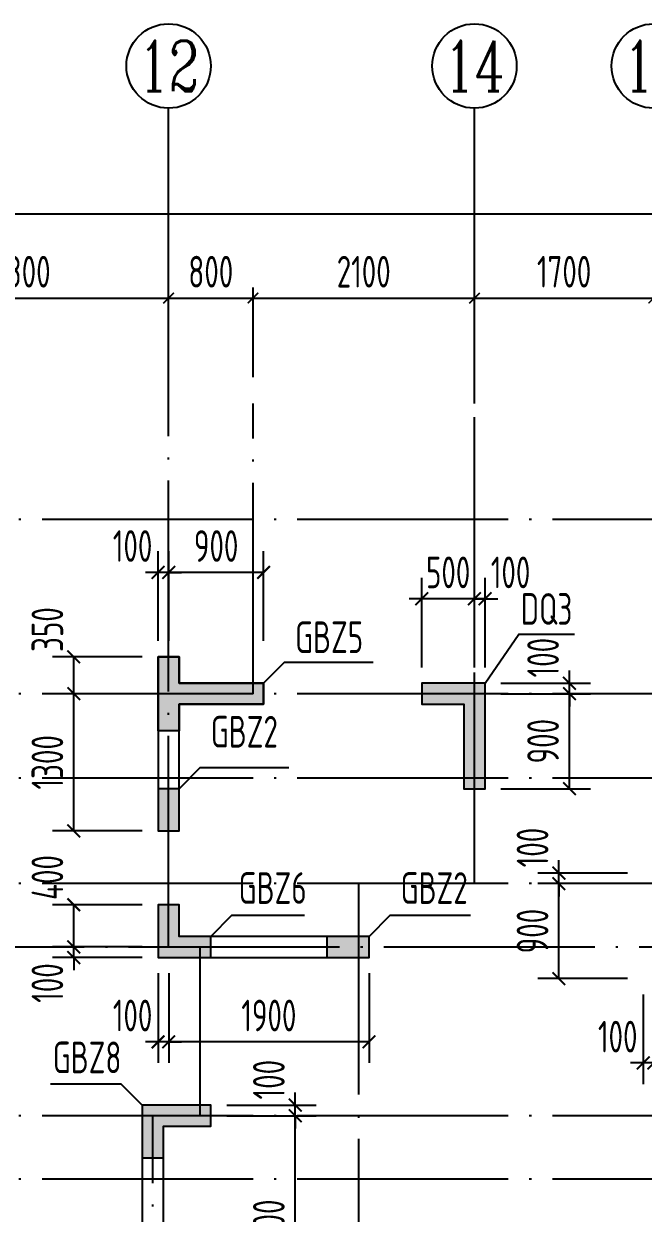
# Model space of a CAD drawing. Extents: x -1058961 to 23600, y -449123 to 2751847.
# Drawn here: x -432238 to -426364, y -109535 to -98261 of the extents above; entities that cross this region are included whole.
import ezdxf
from ezdxf.enums import TextEntityAlignment as Align

# ---------------------------------------------------------------- set-up
doc = ezdxf.new("R2010")
doc.units = 0
doc.header["$LTSCALE"] = 1000
doc.linetypes.add('DOTE', pattern=[2.42, 2, -0.2, 0.02, -0.2])
doc.layers.get('0').update_dxf_attribs({"linetype": 'CONTINUOUS'})
doc.layers.get('DEFPOINTS').update_dxf_attribs({"linetype": 'CONTINUOUS'})
for name, color, linetype in [('A-AXIS', 1, 'CONTINUOUS'), ('A-DOTE', 10, 'DOTE'), ('AXIS_NUM', 7, 'CONTINUOUS'), ('S-Q墙实线', 6, 'CONTINUOUS'), ('S-Q墙标注', 3, 'CONTINUOUS'), ('S-X详图填充', 252, 'CONTINUOUS'), ('S-X详图实线', 4, 'CONTINUOUS'), ('S-Y一般标注', 3, 'CONTINUOUS'), ('S-Z柱编号', 6, 'CONTINUOUS')]:
    doc.layers.add(name, color=color, linetype=linetype)
doc.styles.add('TSSD_Axis', font='complex.shx', dxfattribs={"width": 0.7, "bigfont": 'hztxt.shx'})
doc.styles.add('TSSD_DIMENSION', font='Tssdeng.shx', dxfattribs={"width": 0.7, "bigfont": 'tssdchn.shx'})
doc.styles.add('TSSD_REIN', font='tssdeng.shx', dxfattribs={"width": 0.7, "height": 300, "bigfont": 'tssdchn.shx'})
doc.styles.add('结构文字', font='zstxt.shx', dxfattribs={"width": 0.7, "bigfont": 'zshz.shx'})
doc.dimstyles.new('STRUCK', dxfattribs={"dimtxt": 400, "dimasz": 121, "dimexe": 200, "dimexo": 150, "dimgap": 115, "dimtad": 1, "dimdec": 0, "dimdsep": 46, "dimtxsty": '结构文字', "dimblk": 'ARCHTICK', "dimcen": 400, "dimclrd": 3, "dimclre": 3, "dimclrt": 7, "dimadec": 0, "dimazin": 0, "dimtfac": 1, "dimtdec": 0, "dimtix": 1, "dimtmove": 2, "dimatfit": 3, "dimldrblk": '_DIMX', "dimfxl": 0, "dimtolj": 1, "dimtzin": 0, "dimarcsym": 0})
doc.dimstyles.new('TSSD_100_100', dxfattribs={"dimtxt": 300, "dimasz": 100, "dimexe": 100, "dimexo": 250, "dimgap": 100, "dimtad": 1, "dimdec": 0, "dimzin": 0, "dimdsep": 46, "dimtxsty": 'TSSD_DIMENSION', "dimblk": 'ARCHTICK', "dimcen": 0, "dimdle": 100, "dimclrt": 7, "dimadec": 0, "dimazin": 0, "dimtfac": 1, "dimtdec": 0, "dimtix": 1, "dimtmove": 2, "dimatfit": 3, "dimldrblk": 'ARCHTICK', "dimfxl": 0, "dimtolj": 1, "dimtzin": 0, "dimarcsym": 0})

# ---------------------------------------------------------------- blocks, each defined once
blk = doc.blocks.new('ts_axno')
at = {"color": 0, "linetype": 'ByBlock', "lineweight": -2}
blk.add_circle((0, 0), 0.5, dxfattribs=at)
at = {"color": 0, "linetype": 'ByBlock', "lineweight": -2, "style": 'TSSD_Axis', "width": 0.7}
blk.add_attdef('A', text='', height=0.6, dxfattribs=at).set_placement((0, 0), align=Align.MIDDLE_CENTER)
blk = doc.blocks.new('_ArchTick')
at = {"color": 0, "linetype": 'ByBlock', "const_width": 0.15}
blk.add_lwpolyline([(-0.5, -0.5), (0.5, 0.5)], dxfattribs=at)
blk = doc.blocks.new('*D1067')
at = {"layer": 'DEFPOINTS', "color": 0}
for p in [(18500, 19250), (15700, 18250), (18500, 18250)]:
    blk.add_point(p, dxfattribs=at)
at = {"layer": 'S-Y一般标注', "color": 0, "lineweight": -2}
for p, q in [((15700, 18500), (15700, 19350)), ((18500, 18500), (18500, 19350)), ((15600, 19250), (18600, 19250))]:
    blk.add_line(p, q, dxfattribs=at)
at = {"layer": 'S-Y一般标注', "color": 0, "lineweight": -2, "xscale": 100, "yscale": 100, "zscale": 100, "rotation": 180}
blk.add_blockref('_ArchTick', (15700, 19250), dxfattribs=at)
at = {"layer": 'S-Y一般标注', "color": 0, "lineweight": -2, "xscale": 100, "yscale": 100, "zscale": 100}
blk.add_blockref('_ArchTick', (18500, 19250), dxfattribs=at)
at = {"layer": 'S-Y一般标注', "color": 7, "insert": (17100, 19500), "char_height": 300, "attachment_point": 5, "style": 'TSSD_DIMENSION'}
blk.add_mtext('\\A1;2800', dxfattribs=at)
blk = doc.blocks.new('*D1068')
at = {"layer": 'DEFPOINTS', "color": 0}
for p in [(19300, 19250), (18500, 18250), (19300, 18250)]:
    blk.add_point(p, dxfattribs=at)
at = {"layer": 'S-Y一般标注', "color": 0, "lineweight": -2}
for p, q in [((18500, 18500), (18500, 19350)), ((19300, 18500), (19300, 19350)), ((18400, 19250), (19400, 19250))]:
    blk.add_line(p, q, dxfattribs=at)
at = {"layer": 'S-Y一般标注', "color": 0, "lineweight": -2, "xscale": 100, "yscale": 100, "zscale": 100, "rotation": 180}
blk.add_blockref('_ArchTick', (18500, 19250), dxfattribs=at)
at = {"layer": 'S-Y一般标注', "color": 0, "lineweight": -2, "xscale": 100, "yscale": 100, "zscale": 100}
blk.add_blockref('_ArchTick', (19300, 19250), dxfattribs=at)
at = {"layer": 'S-Y一般标注', "color": 7, "insert": (18900, 19500), "char_height": 300, "attachment_point": 5, "style": 'TSSD_DIMENSION'}
blk.add_mtext('\\A1;800', dxfattribs=at)
blk = doc.blocks.new('*D1069')
at = {"layer": 'DEFPOINTS', "color": 0}
for p in [(23100, 19250), (21400, 18250), (23100, 18250)]:
    blk.add_point(p, dxfattribs=at)
at = {"layer": 'S-Y一般标注', "color": 0, "lineweight": -2}
for p, q in [((21400, 18500), (21400, 19350)), ((23100, 18500), (23100, 19350)), ((21300, 19250), (23200, 19250))]:
    blk.add_line(p, q, dxfattribs=at)
at = {"layer": 'S-Y一般标注', "color": 0, "lineweight": -2, "xscale": 100, "yscale": 100, "zscale": 100, "rotation": 180}
blk.add_blockref('_ArchTick', (21400, 19250), dxfattribs=at)
at = {"layer": 'S-Y一般标注', "color": 0, "lineweight": -2, "xscale": 100, "yscale": 100, "zscale": 100}
blk.add_blockref('_ArchTick', (23100, 19250), dxfattribs=at)
at = {"layer": 'S-Y一般标注', "color": 7, "insert": (22250, 19500), "char_height": 300, "attachment_point": 5, "style": 'TSSD_DIMENSION'}
blk.add_mtext('\\A1;1700', dxfattribs=at)
blk = doc.blocks.new('*D1084')
at = {"layer": 'DEFPOINTS', "color": 0}
for p in [(54600, 20050), (4600, 18250), (54600, 18250)]:
    blk.add_point(p, dxfattribs=at)
at = {"layer": 'S-Y一般标注', "color": 0, "lineweight": -2}
for p, q in [((4600, 18500), (4600, 20150)), ((54600, 18500), (54600, 20150)), ((4500, 20050), (54700, 20050))]:
    blk.add_line(p, q, dxfattribs=at)
at = {"layer": 'S-Y一般标注', "color": 0, "lineweight": -2, "xscale": 100, "yscale": 100, "zscale": 100, "rotation": 180}
blk.add_blockref('_ArchTick', (4600, 20050), dxfattribs=at)
at = {"layer": 'S-Y一般标注', "color": 0, "lineweight": -2, "xscale": 100, "yscale": 100, "zscale": 100}
blk.add_blockref('_ArchTick', (54600, 20050), dxfattribs=at)
at = {"layer": 'S-Y一般标注', "color": 7, "insert": (29600, 20300), "char_height": 300, "attachment_point": 5, "style": 'TSSD_DIMENSION'}
blk.add_mtext('\\A1;50000', dxfattribs=at)
blk = doc.blocks.new('*D1096')
at = {"layer": 'DEFPOINTS', "color": 0}
for p in [(21400, 19250), (19300, 18250), (21400, 18250)]:
    blk.add_point(p, dxfattribs=at)
at = {"layer": 'S-Y一般标注', "color": 0, "lineweight": -2}
for p, q in [((19300, 18500), (19300, 19350)), ((21400, 18500), (21400, 19350)), ((19200, 19250), (21500, 19250))]:
    blk.add_line(p, q, dxfattribs=at)
at = {"layer": 'S-Y一般标注', "color": 0, "lineweight": -2, "xscale": 100, "yscale": 100, "zscale": 100, "rotation": 180}
blk.add_blockref('_ArchTick', (19300, 19250), dxfattribs=at)
at = {"layer": 'S-Y一般标注', "color": 0, "lineweight": -2, "xscale": 100, "yscale": 100, "zscale": 100}
blk.add_blockref('_ArchTick', (21400, 19250), dxfattribs=at)
at = {"layer": 'S-Y一般标注', "color": 7, "insert": (20350, 19500), "char_height": 300, "attachment_point": 5, "style": 'TSSD_DIMENSION'}
blk.add_mtext('\\A1;2100', dxfattribs=at)
blk = doc.blocks.new('*D173')
at = {"layer": 'DEFPOINTS', "color": 0}
for p in [(-427164, -106411), (-426364, -106411), (-426364, -107311)]:
    blk.add_point(p, dxfattribs=at)
at = {"layer": 'S-Q墙标注', "color": 3, "lineweight": -2}
for p, q in [((-426514, -106411), (-427364, -106411)), ((-427164, -107311), (-427164, -106411)), ((-426514, -107311), (-427364, -107311))]:
    blk.add_line(p, q, dxfattribs=at)
at = {"layer": 'S-Q墙标注', "color": 3, "lineweight": -2, "xscale": 121, "yscale": 121, "zscale": 121}
for p, rotation in [((-427164, -106411), 90), ((-427164, -107311), 270)]:
    blk.add_blockref('_ArchTick', p, dxfattribs=dict(at, rotation=rotation))
at = {"layer": 'S-Q墙标注', "color": 7, "insert": (-427414, -106861), "char_height": 300, "attachment_point": 5, "rotation": 90, "style": 'TSSD_REIN'}
blk.add_mtext('\\A1;900', dxfattribs=at)
blk = doc.blocks.new('_DIMX')
blk.add_line((-150, 0), (150, 0))
at = {"const_width": 50}
blk.add_lwpolyline([(-70, -70), (70, 70)], dxfattribs=at)
blk = doc.blocks.new('*D174')
at = {"layer": 'DEFPOINTS', "color": 0}
for p in [(-427164, -106311), (-426364, -106311), (-426364, -106411)]:
    blk.add_point(p, dxfattribs=at)
at = {"layer": 'S-Q墙标注', "color": 3, "lineweight": -2}
for p, q in [((-427164, -106311), (-427164, -106190)), ((-426514, -106311), (-427364, -106311)), ((-427164, -106411), (-427164, -106311)), ((-426514, -106411), (-427364, -106411)), ((-427164, -106411), (-427164, -106532))]:
    blk.add_line(p, q, dxfattribs=at)
at = {"layer": 'S-Q墙标注', "color": 3, "lineweight": -2, "xscale": 121, "yscale": 121, "zscale": 121}
for p, rotation in [((-427164, -106311), 270), ((-427164, -106411), 90)]:
    blk.add_blockref('_ArchTick', p, dxfattribs=dict(at, rotation=rotation))
at = {"layer": 'S-Q墙标注', "color": 7, "insert": (-427414, -106069), "char_height": 300, "attachment_point": 5, "rotation": 90, "style": 'TSSD_REIN'}
blk.add_mtext('\\A1;100', dxfattribs=at)
blk = doc.blocks.new('*D176')
at = {"layer": 'DEFPOINTS', "color": 0}
for p in [(-426364, -107311), (-426264, -107311), (-426364, -108111)]:
    blk.add_point(p, dxfattribs=at)
at = {"layer": 'S-Q墙标注', "color": 3, "lineweight": -2}
for p, q in [((-426364, -107461), (-426364, -108311)), ((-426264, -107461), (-426264, -108311)), ((-426364, -108111), (-426485, -108111)), ((-426264, -108111), (-426364, -108111)), ((-426264, -108111), (-426143, -108111))]:
    blk.add_line(p, q, dxfattribs=at)
at = {"layer": 'S-Q墙标注', "color": 3, "lineweight": -2, "xscale": 121, "yscale": 121, "zscale": 121}
blk.add_blockref('_ArchTick', (-426364, -108111), dxfattribs=at)
at = {"layer": 'S-Q墙标注', "color": 3, "lineweight": -2, "xscale": 121, "yscale": 121, "zscale": 121, "rotation": 180}
blk.add_blockref('_ArchTick', (-426264, -108111), dxfattribs=at)
at = {"layer": 'S-Q墙标注', "color": 7, "insert": (-426606, -107861), "char_height": 300, "attachment_point": 5, "style": 'TSSD_REIN'}
blk.add_mtext('\\A1;100', dxfattribs=at)
blk = doc.blocks.new('*D177')
at = {"layer": 'DEFPOINTS', "color": 0}
for p in [(-431764, -107011), (-430964, -107011), (-430964, -107111)]:
    blk.add_point(p, dxfattribs=at)
at = {"layer": 'S-Q墙标注', "color": 3, "lineweight": -2}
for p, q in [((-431764, -107011), (-431764, -106890)), ((-431114, -107011), (-431964, -107011)), ((-431764, -107111), (-431764, -107011)), ((-431114, -107111), (-431964, -107111)), ((-431764, -107111), (-431764, -107232))]:
    blk.add_line(p, q, dxfattribs=at)
at = {"layer": 'S-Q墙标注', "color": 3, "lineweight": -2, "xscale": 121, "yscale": 121, "zscale": 121}
for p, rotation in [((-431764, -107011), 270), ((-431764, -107111), 90)]:
    blk.add_blockref('_ArchTick', p, dxfattribs=dict(at, rotation=rotation))
at = {"layer": 'S-Q墙标注', "color": 7, "insert": (-432014, -107353), "char_height": 300, "attachment_point": 5, "rotation": 90, "style": 'TSSD_REIN'}
blk.add_mtext('\\A1;100', dxfattribs=at)
blk = doc.blocks.new('*D178')
at = {"layer": 'DEFPOINTS', "color": 0}
for p in [(-431764, -106611), (-430964, -106611), (-430964, -107011)]:
    blk.add_point(p, dxfattribs=at)
at = {"layer": 'S-Q墙标注', "color": 3, "lineweight": -2}
for p, q in [((-431114, -106611), (-431964, -106611)), ((-431764, -107011), (-431764, -106611)), ((-431114, -107011), (-431964, -107011))]:
    blk.add_line(p, q, dxfattribs=at)
at = {"layer": 'S-Q墙标注', "color": 3, "lineweight": -2, "xscale": 121, "yscale": 121, "zscale": 121}
for p, rotation in [((-431764, -106611), 90), ((-431764, -107011), 270)]:
    blk.add_blockref('_ArchTick', p, dxfattribs=dict(at, rotation=rotation))
at = {"layer": 'S-Q墙标注', "color": 7, "insert": (-432014, -106353), "char_height": 300, "attachment_point": 5, "rotation": 90, "style": 'TSSD_REIN'}
blk.add_mtext('\\A1;400', dxfattribs=at)
blk = doc.blocks.new('*D179')
at = {"layer": 'DEFPOINTS', "color": 0}
for p in [(-430864, -107111), (-428964, -107111), (-430864, -107911)]:
    blk.add_point(p, dxfattribs=at)
at = {"layer": 'S-Q墙标注', "color": 3, "lineweight": -2}
for p, q in [((-430864, -107261), (-430864, -108111)), ((-428964, -107261), (-428964, -108111)), ((-428964, -107911), (-430864, -107911))]:
    blk.add_line(p, q, dxfattribs=at)
at = {"layer": 'S-Q墙标注', "color": 3, "lineweight": -2, "xscale": 121, "yscale": 121, "zscale": 121, "rotation": 180}
blk.add_blockref('_ArchTick', (-430864, -107911), dxfattribs=at)
at = {"layer": 'S-Q墙标注', "color": 3, "lineweight": -2, "xscale": 121, "yscale": 121, "zscale": 121}
blk.add_blockref('_ArchTick', (-428964, -107911), dxfattribs=at)
at = {"layer": 'S-Q墙标注', "color": 7, "insert": (-429914, -107661), "char_height": 300, "attachment_point": 5, "style": 'TSSD_REIN'}
blk.add_mtext('\\A1;1900', dxfattribs=at)
blk = doc.blocks.new('*D180')
at = {"layer": 'DEFPOINTS', "color": 0}
for p in [(-430964, -107111), (-430864, -107111), (-430964, -107911)]:
    blk.add_point(p, dxfattribs=at)
at = {"layer": 'S-Q墙标注', "color": 3, "lineweight": -2}
for p, q in [((-430964, -107261), (-430964, -108111)), ((-430864, -107261), (-430864, -108111)), ((-430964, -107911), (-431085, -107911)), ((-430864, -107911), (-430964, -107911)), ((-430864, -107911), (-430743, -107911))]:
    blk.add_line(p, q, dxfattribs=at)
at = {"layer": 'S-Q墙标注', "color": 3, "lineweight": -2, "xscale": 121, "yscale": 121, "zscale": 121}
blk.add_blockref('_ArchTick', (-430964, -107911), dxfattribs=at)
at = {"layer": 'S-Q墙标注', "color": 3, "lineweight": -2, "xscale": 121, "yscale": 121, "zscale": 121, "rotation": 180}
blk.add_blockref('_ArchTick', (-430864, -107911), dxfattribs=at)
at = {"layer": 'S-Q墙标注', "color": 7, "insert": (-431206, -107661), "char_height": 300, "attachment_point": 5, "style": 'TSSD_REIN'}
blk.add_mtext('\\A1;100', dxfattribs=at)
blk = doc.blocks.new('*D181')
at = {"layer": 'DEFPOINTS', "color": 0}
for p in [(-427864, -104611), (-427064, -104611), (-427864, -105511)]:
    blk.add_point(p, dxfattribs=at)
at = {"layer": 'S-Q墙标注', "color": 3, "lineweight": -2}
for p, q in [((-427714, -104611), (-426864, -104611)), ((-427064, -105511), (-427064, -104611)), ((-427714, -105511), (-426864, -105511))]:
    blk.add_line(p, q, dxfattribs=at)
at = {"layer": 'S-Q墙标注', "color": 3, "lineweight": -2, "xscale": 121, "yscale": 121, "zscale": 121}
for p, rotation in [((-427064, -104611), 90), ((-427064, -105511), 270)]:
    blk.add_blockref('_ArchTick', p, dxfattribs=dict(at, rotation=rotation))
at = {"layer": 'S-Q墙标注', "color": 7, "insert": (-427314, -105061), "char_height": 300, "attachment_point": 5, "rotation": 90, "style": 'TSSD_REIN'}
blk.add_mtext('\\A1;900', dxfattribs=at)
blk = doc.blocks.new('*D182')
at = {"layer": 'DEFPOINTS', "color": 0}
for p in [(-427864, -104511), (-427864, -104611), (-427064, -104511)]:
    blk.add_point(p, dxfattribs=at)
at = {"layer": 'S-Q墙标注', "color": 3, "lineweight": -2}
for p, q in [((-427064, -104511), (-427064, -104390)), ((-427714, -104511), (-426864, -104511)), ((-427714, -104611), (-426864, -104611)), ((-427064, -104611), (-427064, -104511)), ((-427064, -104611), (-427064, -104732))]:
    blk.add_line(p, q, dxfattribs=at)
at = {"layer": 'S-Q墙标注', "color": 3, "lineweight": -2, "xscale": 121, "yscale": 121, "zscale": 121}
for p, rotation in [((-427064, -104511), 270), ((-427064, -104611), 90)]:
    blk.add_blockref('_ArchTick', p, dxfattribs=dict(at, rotation=rotation))
at = {"layer": 'S-Q墙标注', "color": 7, "insert": (-427314, -104269), "char_height": 300, "attachment_point": 5, "rotation": 90, "style": 'TSSD_REIN'}
blk.add_mtext('\\A1;100', dxfattribs=at)
blk = doc.blocks.new('*D183')
at = {"layer": 'DEFPOINTS', "color": 0}
for p in [(-427964, -103711), (-427964, -104511), (-427864, -104511)]:
    blk.add_point(p, dxfattribs=at)
at = {"layer": 'S-Q墙标注', "color": 3, "lineweight": -2}
for p, q in [((-427964, -104361), (-427964, -103511)), ((-427864, -104361), (-427864, -103511)), ((-427964, -103711), (-428085, -103711)), ((-427864, -103711), (-427964, -103711)), ((-427864, -103711), (-427743, -103711))]:
    blk.add_line(p, q, dxfattribs=at)
at = {"layer": 'S-Q墙标注', "color": 3, "lineweight": -2, "xscale": 121, "yscale": 121, "zscale": 121}
blk.add_blockref('_ArchTick', (-427964, -103711), dxfattribs=at)
at = {"layer": 'S-Q墙标注', "color": 3, "lineweight": -2, "xscale": 121, "yscale": 121, "zscale": 121, "rotation": 180}
blk.add_blockref('_ArchTick', (-427864, -103711), dxfattribs=at)
at = {"layer": 'S-Q墙标注', "color": 7, "insert": (-427622, -103461), "char_height": 300, "attachment_point": 5, "style": 'TSSD_REIN'}
blk.add_mtext('\\A1;100', dxfattribs=at)
blk = doc.blocks.new('*D184')
at = {"layer": 'DEFPOINTS', "color": 0}
for p in [(-428464, -103711), (-428464, -104511), (-427964, -104511)]:
    blk.add_point(p, dxfattribs=at)
at = {"layer": 'S-Q墙标注', "color": 3, "lineweight": -2}
for p, q in [((-428464, -104361), (-428464, -103511)), ((-427964, -104361), (-427964, -103511)), ((-428464, -103711), (-428585, -103711)), ((-427964, -103711), (-428464, -103711)), ((-427964, -103711), (-427843, -103711))]:
    blk.add_line(p, q, dxfattribs=at)
at = {"layer": 'S-Q墙标注', "color": 3, "lineweight": -2, "xscale": 121, "yscale": 121, "zscale": 121}
blk.add_blockref('_ArchTick', (-428464, -103711), dxfattribs=at)
at = {"layer": 'S-Q墙标注', "color": 3, "lineweight": -2, "xscale": 121, "yscale": 121, "zscale": 121, "rotation": 180}
blk.add_blockref('_ArchTick', (-427964, -103711), dxfattribs=at)
at = {"layer": 'S-Q墙标注', "color": 7, "insert": (-428214, -103461), "char_height": 300, "attachment_point": 5, "style": 'TSSD_REIN'}
blk.add_mtext('\\A1;500', dxfattribs=at)
blk = doc.blocks.new('*D186')
at = {"layer": 'DEFPOINTS', "color": 0}
for p in [(-430464, -108611), (-429664, -108611), (-430464, -110711)]:
    blk.add_point(p, dxfattribs=at)
at = {"layer": 'S-Q墙标注', "color": 3, "lineweight": -2}
for p, q in [((-430314, -108611), (-429464, -108611)), ((-429664, -110711), (-429664, -108611)), ((-430314, -110711), (-429464, -110711))]:
    blk.add_line(p, q, dxfattribs=at)
at = {"layer": 'S-Q墙标注', "color": 3, "lineweight": -2, "xscale": 121, "yscale": 121, "zscale": 121}
for p, rotation in [((-429664, -108611), 90), ((-429664, -110711), 270)]:
    blk.add_blockref('_ArchTick', p, dxfattribs=dict(at, rotation=rotation))
at = {"layer": 'S-Q墙标注', "color": 7, "insert": (-429914, -109661), "char_height": 300, "attachment_point": 5, "rotation": 90, "style": 'TSSD_REIN'}
blk.add_mtext('\\A1;2100', dxfattribs=at)
blk = doc.blocks.new('*D187')
at = {"layer": 'DEFPOINTS', "color": 0}
for p in [(-430464, -108511), (-429664, -108511), (-430464, -108611)]:
    blk.add_point(p, dxfattribs=at)
at = {"layer": 'S-Q墙标注', "color": 3, "lineweight": -2}
for p, q in [((-429664, -108511), (-429664, -108390)), ((-430314, -108511), (-429464, -108511)), ((-429664, -108611), (-429664, -108511)), ((-430314, -108611), (-429464, -108611)), ((-429664, -108611), (-429664, -108732))]:
    blk.add_line(p, q, dxfattribs=at)
at = {"layer": 'S-Q墙标注', "color": 3, "lineweight": -2, "xscale": 121, "yscale": 121, "zscale": 121}
for p, rotation in [((-429664, -108511), 270), ((-429664, -108611), 90)]:
    blk.add_blockref('_ArchTick', p, dxfattribs=dict(at, rotation=rotation))
at = {"layer": 'S-Q墙标注', "color": 7, "insert": (-429914, -108269), "char_height": 300, "attachment_point": 5, "rotation": 90, "style": 'TSSD_REIN'}
blk.add_mtext('\\A1;100', dxfattribs=at)
blk = doc.blocks.new('*D1280')
at = {"layer": 'DEFPOINTS', "color": 0}
for p in [(-431764, -104611), (-430964, -104611), (-430964, -105911)]:
    blk.add_point(p, dxfattribs=at)
at = {"layer": 'S-Q墙标注', "color": 3, "lineweight": -2}
for p, q in [((-431114, -104611), (-431964, -104611)), ((-431764, -105911), (-431764, -104611)), ((-431114, -105911), (-431964, -105911))]:
    blk.add_line(p, q, dxfattribs=at)
at = {"layer": 'S-Q墙标注', "color": 3, "lineweight": -2, "xscale": 121, "yscale": 121, "zscale": 121}
for p, rotation in [((-431764, -104611), 90), ((-431764, -105911), 270)]:
    blk.add_blockref('_ArchTick', p, dxfattribs=dict(at, rotation=rotation))
at = {"layer": 'S-Q墙标注', "color": 7, "insert": (-432014, -105261), "char_height": 300, "attachment_point": 5, "rotation": 90, "style": 'TSSD_REIN'}
blk.add_mtext('\\A1;1300', dxfattribs=at)
blk = doc.blocks.new('*D1281')
at = {"layer": 'DEFPOINTS', "color": 0}
for p in [(-431764, -104261), (-430964, -104261), (-430964, -104611)]:
    blk.add_point(p, dxfattribs=at)
at = {"layer": 'S-Q墙标注', "color": 3, "lineweight": -2}
for p, q in [((-431114, -104261), (-431964, -104261)), ((-431764, -104611), (-431764, -104261)), ((-431114, -104611), (-431964, -104611))]:
    blk.add_line(p, q, dxfattribs=at)
at = {"layer": 'S-Q墙标注', "color": 3, "lineweight": -2, "xscale": 121, "yscale": 121, "zscale": 121}
for p, rotation in [((-431764, -104261), 90), ((-431764, -104611), 270)]:
    blk.add_blockref('_ArchTick', p, dxfattribs=dict(at, rotation=rotation))
at = {"layer": 'S-Q墙标注', "color": 7, "insert": (-432014, -104003), "char_height": 300, "attachment_point": 5, "rotation": 90, "style": 'TSSD_REIN'}
blk.add_mtext('\\A1;350', dxfattribs=at)
blk = doc.blocks.new('*D1282')
at = {"layer": 'DEFPOINTS', "color": 0}
for p in [(-430864, -103461), (-430864, -104261), (-429964, -104261)]:
    blk.add_point(p, dxfattribs=at)
at = {"layer": 'S-Q墙标注', "color": 3, "lineweight": -2}
for p, q in [((-430864, -104111), (-430864, -103261)), ((-429964, -104111), (-429964, -103261)), ((-429964, -103461), (-430864, -103461))]:
    blk.add_line(p, q, dxfattribs=at)
at = {"layer": 'S-Q墙标注', "color": 3, "lineweight": -2, "xscale": 121, "yscale": 121, "zscale": 121, "rotation": 180}
blk.add_blockref('_ArchTick', (-430864, -103461), dxfattribs=at)
at = {"layer": 'S-Q墙标注', "color": 3, "lineweight": -2, "xscale": 121, "yscale": 121, "zscale": 121}
blk.add_blockref('_ArchTick', (-429964, -103461), dxfattribs=at)
at = {"layer": 'S-Q墙标注', "color": 7, "insert": (-430414, -103211), "char_height": 300, "attachment_point": 5, "style": 'TSSD_REIN'}
blk.add_mtext('\\A1;900', dxfattribs=at)
blk = doc.blocks.new('*D1283')
at = {"layer": 'DEFPOINTS', "color": 0}
for p in [(-430964, -103461), (-430964, -104261), (-430864, -104261)]:
    blk.add_point(p, dxfattribs=at)
at = {"layer": 'S-Q墙标注', "color": 3, "lineweight": -2}
for p, q in [((-430964, -104111), (-430964, -103261)), ((-430864, -104111), (-430864, -103261)), ((-430964, -103461), (-431085, -103461)), ((-430864, -103461), (-430964, -103461)), ((-430864, -103461), (-430743, -103461))]:
    blk.add_line(p, q, dxfattribs=at)
at = {"layer": 'S-Q墙标注', "color": 3, "lineweight": -2, "xscale": 121, "yscale": 121, "zscale": 121}
blk.add_blockref('_ArchTick', (-430964, -103461), dxfattribs=at)
at = {"layer": 'S-Q墙标注', "color": 3, "lineweight": -2, "xscale": 121, "yscale": 121, "zscale": 121, "rotation": 180}
blk.add_blockref('_ArchTick', (-430864, -103461), dxfattribs=at)
at = {"layer": 'S-Q墙标注', "color": 7, "insert": (-431206, -103211), "char_height": 300, "attachment_point": 5, "style": 'TSSD_REIN'}
blk.add_mtext('\\A1;100', dxfattribs=at)
blk = doc.blocks.new('20210726.16395156')
at = {"layer": 'A-AXIS'}
for p, q in [((18500, 18249.9), (18500, 21049.9)), ((21400, 18249.9), (21400, 21049.9))]:
    blk.add_line(p, q, dxfattribs=at)
at = {"layer": 'A-DOTE'}
for p, q in [((18500, 13100.3), (18500, 18249.9)), ((19300, 15500), (19300, 18249.9)), ((21400, 13700), (21400, 18249.9)), ((55600, 17150), (3600, 17150)), ((55600, 15500), (3600, 15500)), ((55600, 14700), (3600, 14700)), ((55600, 13700), (3600, 13700)), ((20299.8, 13700), (20300, 3600)), ((3600, 13100.3), (55600, 13100.3)), ((18800, 11500), (18800, 13100)), ((55600, 11500), (3600, 11500)), ((18350, 3600.1), (18350, 11500)), ((55600, 10900), (3600, 10900))]:
    blk.add_line(p, q, dxfattribs=at)
at = {"layer": 'A-AXIS'}
ref = blk.add_blockref('ts_axno', (18500, 21449.9), dxfattribs=dict(at, xscale=800, yscale=800, zscale=800))
ref.add_attrib('7', '12', dxfattribs={"layer": 'AXIS_NUM', "height": 480, "style": 'TSSD_Axis', "width": 0.7}).set_placement((18500, 21449.9), align=Align.MIDDLE_CENTER)
ref = blk.add_blockref('ts_axno', (21400, 21449.9), dxfattribs=dict(at, xscale=800, yscale=800, zscale=800))
ref.add_attrib('8', '14', dxfattribs={"layer": 'AXIS_NUM', "height": 480, "style": 'TSSD_Axis', "width": 0.7}).set_placement((21400, 21449.9), align=Align.MIDDLE_CENTER)
ref = blk.add_blockref('ts_axno', (23100, 21449.9), dxfattribs=dict(at, xscale=800, yscale=800, zscale=800))
ref.add_attrib('9', '15', dxfattribs={"layer": 'AXIS_NUM', "height": 480, "style": 'TSSD_Axis', "width": 0.7}).set_placement((23100, 21449.9), align=Align.MIDDLE_CENTER)
at = {"layer": 'S-Y一般标注'}
for base, p1, p2, picture, middle in [((54600, 20049.9), (4600, 18249.9), (54600, 18249.9), '*D1084', (29600, 20299.9)), ((18500, 19249.9), (15700, 18249.9), (18500, 18249.9), '*D1067', (17100, 19499.9)), ((19300, 19249.9), (18500, 18249.9), (19300, 18249.9), '*D1068', (18900, 19499.9)), ((21400, 19249.9), (19300, 18249.9), (21400, 18249.9), '*D1096', (20350, 19499.9)), ((23100, 19249.9), (21400, 18249.9), (23100, 18249.9), '*D1069', (22250, 19499.9))]:
    dim = blk.add_linear_dim(base=base, p1=p1, p2=p2, dimstyle='TSSD_100_100', dxfattribs=at)
    dim.commit()
    dim.dimension.update_dxf_attribs({"geometry": picture, "text_midpoint": middle})

msp = doc.modelspace()

# ---------------------------------------------------------------- hatches: boundary and pattern name
at = {"layer": 'S-X详图填充'}
h = msp.add_hatch(color=256, dxfattribs=at)
h.dxf.hatch_style = 1
h.paths.add_polyline_path([(-430764.4, -104961.41), (-430964.4, -104961.41), (-430964.39, -104260.95), (-430764.39, -104260.95), (-430764.39, -104510.95), (-429964.27, -104510.95), (-429964.27, -104710.95), (-430764.39, -104710.95)])
h = msp.add_hatch(color=256, dxfattribs=at)
h.dxf.hatch_style = 1
h.paths.add_polyline_path([(-427864.4, -104510.95), (-428464.31, -104510.95), (-428464.31, -104710.95), (-428064.4, -104710.95), (-428064.4, -105510.95), (-427864.4, -105510.95)])
h = msp.add_hatch(color=256, dxfattribs=at)
h.dxf.hatch_style = 1
h.paths.add_polyline_path([(-430764.4, -105510.95), (-430964.4, -105510.95), (-430964.4, -105910.95), (-430764.4, -105910.95)])
h = msp.add_hatch(color=256, dxfattribs=at)
h.dxf.hatch_style = 1
h.paths.add_polyline_path([(-430464.39, -107110.69), (-430464.39, -106910.69), (-430764.39, -106910.69), (-430764.39, -106610.69), (-430964.39, -106610.69), (-430964.39, -107110.69)])
h = msp.add_hatch(color=256, dxfattribs=at)
h.dxf.hatch_style = 1
h.paths.add_polyline_path([(-429364.4, -106910.69), (-429364.4, -107110.69), (-428964.4, -107110.69), (-428964.4, -106910.69)])
h = msp.add_hatch(color=256, dxfattribs=at)
h.dxf.hatch_style = 1
h.paths.add_polyline_path([(-431114.4, -109010.95), (-430914.4, -109010.95), (-430914.4, -108710.95), (-430464.52, -108710.95), (-430464.52, -108510.95), (-431114.4, -108510.95)])

# ---------------------------------------------------------------- linework, layer by layer
at = {"layer": 'S-Q墙实线'}
for points in [[(-430964.4, -104610.95), (-430964.4, -105910.95), (-430764.4, -105910.95), (-430764.4, -104710.95), (-429964.79, -104710.95), (-429964.79, -104510.95), (-430764.4, -104510.95), (-430764.4, -104260.95), (-430964.4, -104260.95)], [(-427864.4, -104510.95), (-428464.31, -104510.95), (-428464.31, -104710.95), (-428064.4, -104710.95), (-428064.4, -105510.95), (-427864.4, -105510.95)], [(-430764.39, -106910.69), (-430764.39, -106610.69), (-430964.39, -106610.69), (-430964.39, -107110.69), (-430564.52, -107110.69), (-428964.4, -107110.69), (-428964.4, -106910.69), (-430564.52, -106910.69)], [(-430914.4, -110810.95), (-430914.4, -108710.95), (-430464.52, -108710.95), (-430464.52, -108510.95), (-431114.4, -108510.95), (-431114.4, -110610.95), (-431314.4, -110610.95), (-431314.4, -110810.95)]]:
    msp.add_lwpolyline(points, close=True, dxfattribs=at)
at = {"layer": 'S-X详图实线'}
for points in [[(-430764.39, -104961.41), (-430964.39, -104961.41), (-430964.39, -104260.95), (-430764.39, -104260.95), (-430764.39, -104510.95), (-429964.27, -104510.95), (-429964.27, -104710.95), (-430764.39, -104710.95), (-430764.39, -104710.95)], [(-427864.4, -104510.95), (-428464.31, -104510.95), (-428464.31, -104710.95), (-428064.4, -104710.95), (-428064.4, -105510.95), (-427864.4, -105510.95), (-427864.4, -104510.95)], [(-430764.4, -105510.95), (-430964.4, -105510.95), (-430964.4, -105910.95), (-430764.4, -105910.95), (-430764.4, -105510.95)], [(-430464.39, -107110.69), (-430464.39, -106910.69), (-430764.39, -106910.69), (-430764.39, -106610.69), (-430964.39, -106610.69), (-430964.39, -107110.69), (-430464.39, -107110.69)], [(-429364.4, -106910.69), (-429364.4, -107110.69), (-428964.4, -107110.69), (-428964.4, -106910.69), (-429364.4, -106910.69)], [(-431114.4, -109010.95), (-430914.4, -109010.95), (-430914.4, -108710.95), (-430464.52, -108710.95), (-430464.52, -108510.95), (-431114.4, -108510.95), (-431114.4, -109010.95)]]:
    msp.add_lwpolyline(points, close=True, dxfattribs=at)
at = {"layer": 'S-Z柱编号', "color": 7}
for points in [[(-427864.4, -104510.95), (-427544.69, -104045.89), (-427014.88, -104045.89)], [(-429964.98, -104510.95), (-429764.98, -104310.95), (-428924.98, -104310.95)], [(-430764.4, -105510.95), (-430564.4, -105310.95), (-429724.4, -105310.95)], [(-430464.39, -106910.69), (-430264.39, -106710.69), (-429576.61, -106710.69)], [(-428964.4, -106910.69), (-428764.4, -106710.69), (-428002.56, -106710.69)], [(-431114.4, -108510.95), (-431314.4, -108310.95), (-431983.04, -108310.95)]]:
    msp.add_lwpolyline(points, dxfattribs=at)

# ---------------------------------------------------------------- block references
at = {"layer": 'A-DOTE'}
msp.add_blockref('20210726.16395156', (-449364.4, -120111), dxfattribs=at)

# ---------------------------------------------------------------- texts
at = {"layer": 'S-Z柱编号', "color": 7, "style": 'TSSD_REIN', "width": 0.7}
for s, p in [('DQ3', (-427525.11, -104047.33)), ('GBZ5', (-429664.98, -104315.43)), ('GBZ2', (-430464.4, -105210.95)), ('GBZ6', (-430200.22, -106692.45)), ('GBZ2', (-428664.4, -106692.45)), ('GBZ8', (-431962.81, -108298.15))]:
    msp.add_text(s, height=300, dxfattribs=at).set_placement(p, align=Align.BOTTOM_LEFT)

# ---------------------------------------------------------------- dimensions: what is measured, and where the dimension line sits
at = {"layer": 'S-Q墙标注'}
for base, p1, p2, angle, picture, middle in [((-430964.39, -103460.95), (-430864.38, -104260.95), (-430964.39, -104260.95), 180, '*D1283', (-431206.32, -103210.95)), ((-427964.4, -103710.95), (-427864.4, -104510.95), (-427964.4, -104510.95), 180, '*D183', (-427622.47, -103460.95)), ((-431764.39, -104260.95), (-430964.39, -104610.95), (-430964.39, -104260.95), 90, '*D1281', (-432014.39, -104002.88)), ((-427064.4, -104510.95), (-427864.4, -104610.95), (-427864.4, -104510.95), 90, '*D182', (-427314.4, -104269.03)), ((-427164.41, -106310.95), (-426364.41, -106410.95), (-426364.41, -106310.95), 90, '*D174', (-427414.41, -106069.03)), ((-431764.39, -106610.69), (-430964.39, -107010.68), (-430964.39, -106610.69), 90, '*D178', (-432014.39, -106352.61)), ((-431764.39, -107010.68), (-430964.39, -107110.69), (-430964.39, -107010.68), 90, '*D177', (-432014.39, -107352.61)), ((-430964.39, -107910.69), (-430864.4, -107110.69), (-430964.39, -107110.69), 180, '*D180', (-431206.32, -107660.69)), ((-426364.41, -108110.95), (-426264.4, -107310.95), (-426364.41, -107310.95), 180, '*D176', (-426606.33, -107860.95)), ((-429664.33, -108510.95), (-430464.33, -108610.95), (-430464.33, -108510.95), 90, '*D187', (-429914.33, -108269.03))]:
    dim = msp.add_linear_dim(base=base, p1=p1, p2=p2, angle=angle, dimstyle='STRUCK', override={"dimtxt": 300, "dimgap": 100, "dimtxsty": 'TSSD_REIN'}, dxfattribs=at)
    dim.commit()
    dim.dimension.update_dxf_attribs({"geometry": picture, "text_midpoint": middle, "dimtype": 160})
for base, p1, p2, angle, picture, middle in [((-430864.38, -103460.95), (-429964.27, -104260.95), (-430864.38, -104260.95), 180, '*D1282', (-430414.33, -103210.95)), ((-428464.31, -103710.95), (-427964.4, -104510.95), (-428464.31, -104510.95), 180, '*D184', (-428214.35, -103460.95)), ((-431764.39, -104610.95), (-430964.39, -105910.95), (-430964.39, -104610.95), 90, '*D1280', (-432014.39, -105260.95)), ((-427064.4, -104610.95), (-427864.4, -105510.95), (-427864.4, -104610.95), 90, '*D181', (-427314.4, -105060.95)), ((-427164.41, -106410.95), (-426364.41, -107310.95), (-426364.41, -106410.95), 90, '*D173', (-427414.41, -106860.95)), ((-430864.4, -107910.69), (-428964.4, -107110.69), (-430864.4, -107110.69), 180, '*D179', (-429914.4, -107660.69)), ((-429664.33, -108610.95), (-430464.33, -110710.95), (-430464.33, -108610.95), 90, '*D186', (-429914.33, -109660.95))]:
    dim = msp.add_linear_dim(base=base, p1=p1, p2=p2, angle=angle, dimstyle='STRUCK', override={"dimtxt": 300, "dimgap": 100, "dimtxsty": 'TSSD_REIN'}, dxfattribs=at)
    dim.commit()
    dim.dimension.update_dxf_attribs({"geometry": picture, "text_midpoint": middle})

doc.saveas('drawing.dxf')
